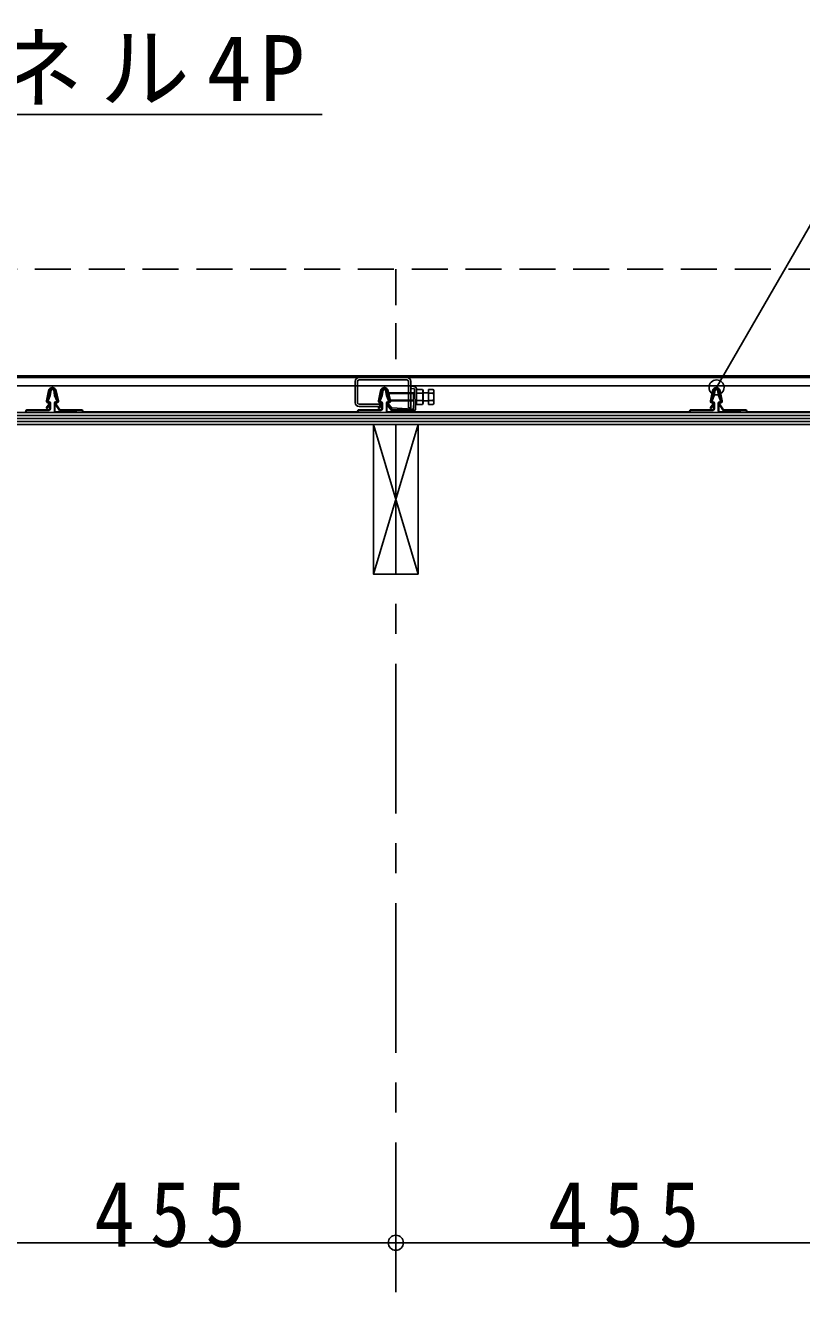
# Model space of a CAD drawing. Units: millimetres at full size, sheet at 1:30. Extents: x -13026 to 11694, y -3820 to 4610.
# Drawn here: x 3497 to 4276, y -1602 to -331 of the extents above; entities that cross this region are included whole.
import ezdxf

# ---------------------------------------------------------------- set-up
doc = ezdxf.new("R2010")
doc.units = ezdxf.units.MM
doc.header["$LTSCALE"] = 30
doc.header["$PDMODE"] = 32
doc.header["$PDSIZE"] = 15
doc.linetypes.add('CHAIN1', pattern=[8, 5, -1, 1, -1])
doc.linetypes.add('DASHED1', pattern=[1.8, 1.2, -0.6])
doc.layers.add('1-0', color=7, linetype='Continuous')
doc.styles.add('ＭＳ ゴシック', font='')
doc.styles.get('ＭＳ ゴシック').set_extended_font_data('MS Gothic')

msp = doc.modelspace()

# ---------------------------------------------------------------- linework, layer by layer
at = {"layer": '1-0'}
for p, q in [((2903.98, -420.77), (3794.89, -420.77)), ((4190.47, -694.51), (4348.52, -420.77)), ((1859.28, -682.96), (9518.28, -682.96)), ((1859.28, -684.56), (9518.28, -684.56)), ((3831.92, -684.56), (3879.92, -684.56)), ((3520.36, -697.77), (3518.29, -708.04)), ((3520.94, -697.89), (3518.88, -708.16)), ((3521.48, -702.44), (3522.39, -696.99)), ((3524.98, -695.99), (3523.58, -695.99)), ((3524.98, -696.59), (3523.58, -696.59)), ((3524.28, -693.56), (3524.28, -697.03)), ((3524.28, -693.56), (3524.28, -697.03)), ((3526.5, -702.6), (3525.57, -697.09)), ((3529.68, -708.16), (3527.61, -697.89)), ((3530.27, -708.04), (3528.2, -697.77)), ((3827.92, -709.56), (3827.92, -688.56)), ((3830.22, -709.56), (3830.22, -688.56)), ((3879.92, -686.86), (3831.92, -686.86)), ((3853.36, -697.77), (3851.29, -708.04)), ((3853.36, -697.77), (3851.29, -708.04)), ((3853.94, -697.89), (3851.88, -708.16)), ((3853.94, -697.89), (3851.88, -708.16)), ((3854.48, -702.44), (3855.39, -696.99)), ((3854.48, -702.44), (3855.39, -696.99)), ((3857.98, -695.99), (3856.58, -695.99)), ((3857.98, -695.99), (3856.58, -695.99)), ((3857.98, -696.59), (3856.58, -696.59)), ((3857.98, -696.59), (3856.58, -696.59)), ((3857.28, -693.56), (3857.28, -697.03)), ((3857.28, -693.56), (3857.28, -697.03)), ((3857.28, -693.56), (3857.28, -697.03)), ((3857.28, -693.56), (3857.28, -697.03)), ((3859.5, -702.6), (3858.57, -697.09)), ((3859.5, -702.6), (3858.57, -697.09)), ((3862.68, -708.16), (3860.61, -697.89)), ((3862.68, -708.16), (3860.61, -697.89)), ((3863.27, -708.04), (3861.2, -697.77)), ((3863.27, -708.04), (3861.2, -697.77)), ((3883.92, -695.64), (3884.04, -693.35)), ((3886.69, -695.79), (3883.92, -695.64)), ((3886.81, -693.49), (3884.04, -693.35)), ((3886.36, -715.5), (3887.35, -696.52)), ((3888.65, -715.62), (3889.65, -696.64)), ((4186.36, -697.77), (4184.29, -708.04)), ((4186.94, -697.89), (4184.88, -708.16)), ((4187.48, -702.44), (4188.39, -696.99)), ((4190.98, -695.99), (4189.58, -695.99)), ((4190.98, -696.59), (4189.58, -696.59)), ((4190.28, -693.56), (4190.28, -697.03)), ((4190.28, -693.56), (4190.28, -697.03)), ((4192.5, -702.6), (4191.57, -697.09)), ((4195.68, -708.16), (4193.61, -697.89)), ((4196.27, -708.04), (4194.2, -697.77)), ((3518.39, -714.74), (3520.95, -710.8)), ((3518.92, -715.03), (3521.46, -711.13)), ((3519.43, -707.54), (3521.48, -702.44)), ((3519.68, -709.84), (3520.48, -709.88)), ((3519.71, -709.24), (3520.51, -709.28)), ((3520.73, -708.86), (3520.9, -708.86)), ((3520.73, -709.46), (3520.9, -709.46)), ((3521.7, -710.26), (3521.7, -715.96)), ((3522.3, -710.26), (3522.3, -715.96)), ((3526.25, -710.26), (3526.25, -717.96)), ((3528.57, -707.76), (3526.5, -702.6)), ((3526.85, -710.26), (3526.85, -717.96)), ((3531.28, -717.56), (3527.1, -711.13)), ((3531.6, -716.96), (3527.6, -710.8)), ((3527.65, -708.86), (3527.83, -708.86)), ((3527.65, -709.46), (3527.83, -709.46)), ((3528.04, -709.28), (3528.84, -709.24)), ((3528.07, -709.88), (3528.87, -709.84)), ((3854.92, -711.26), (3831.92, -711.26)), ((3851.39, -714.74), (3853.95, -710.8)), ((3851.39, -714.74), (3853.95, -710.8)), ((3851.92, -715.03), (3854.46, -711.13)), ((3851.92, -715.03), (3854.46, -711.13)), ((3852.43, -707.54), (3854.48, -702.44)), ((3852.43, -707.54), (3854.48, -702.44)), ((3852.68, -709.84), (3853.48, -709.88)), ((3852.68, -709.84), (3853.48, -709.88)), ((3852.71, -709.24), (3853.51, -709.28)), ((3852.71, -709.24), (3853.51, -709.28)), ((3853.73, -708.86), (3853.9, -708.86)), ((3853.73, -708.86), (3853.9, -708.86)), ((3853.73, -709.46), (3853.9, -709.46)), ((3853.73, -709.46), (3853.9, -709.46)), ((3854.7, -710.26), (3854.7, -715.96)), ((3854.7, -710.26), (3854.7, -715.96)), ((3854.92, -713.56), (3854.92, -711.26)), ((3855.3, -710.26), (3855.3, -715.96)), ((3855.3, -710.26), (3855.3, -715.96)), ((3859.25, -710.26), (3859.25, -717.96)), ((3859.25, -710.26), (3859.25, -717.96)), ((3861.57, -707.76), (3859.5, -702.6)), ((3861.57, -707.76), (3859.5, -702.6)), ((3861.35, -710.9), (3859.64, -712.44)), ((3859.85, -710.26), (3859.85, -717.96)), ((3859.85, -710.26), (3859.85, -717.96)), ((3864.28, -717.56), (3860.1, -711.13)), ((3864.28, -717.56), (3860.1, -711.13)), ((3864.6, -716.96), (3860.6, -710.8)), ((3864.6, -716.96), (3860.6, -710.8)), ((3860.65, -708.86), (3860.83, -708.86)), ((3860.65, -708.86), (3860.83, -708.86)), ((3860.65, -709.46), (3860.83, -709.46)), ((3860.65, -709.46), (3860.83, -709.46)), ((3861.04, -709.28), (3861.84, -709.24)), ((3861.04, -709.28), (3861.84, -709.24)), ((3861.07, -709.88), (3861.87, -709.84)), ((3861.07, -709.88), (3861.87, -709.84)), ((3861.35, -710.9), (3865.12, -715.08)), ((4184.39, -714.74), (4186.95, -710.8)), ((4184.92, -715.03), (4187.46, -711.13)), ((4185.43, -707.54), (4187.48, -702.44)), ((4185.68, -709.84), (4186.48, -709.88)), ((4185.71, -709.24), (4186.51, -709.28)), ((4186.73, -708.86), (4186.9, -708.86)), ((4186.73, -709.46), (4186.9, -709.46)), ((4187.7, -710.26), (4187.7, -715.96)), ((4188.3, -710.26), (4188.3, -715.96)), ((4192.25, -710.26), (4192.25, -717.96)), ((4194.57, -707.76), (4192.5, -702.6)), ((4192.85, -710.26), (4192.85, -717.96)), ((4197.28, -717.56), (4193.1, -711.13)), ((4197.6, -716.96), (4193.6, -710.8)), ((4193.65, -708.86), (4193.83, -708.86)), ((4193.65, -709.46), (4193.83, -709.46)), ((4194.04, -709.28), (4194.84, -709.24)), ((4194.07, -709.88), (4194.87, -709.84)), ((1744.01, -719.56), (6208.78, -719.56)), ((1744.01, -722.56), (6208.78, -722.56)), ((3497.13, -718.66), (3497.94, -717.26)), ((3497.3, -719.56), (3498.28, -717.86)), ((3498.46, -716.96), (3520.7, -716.96)), ((3498.8, -717.56), (3520.7, -717.56)), ((3519.01, -715.08), (3520.83, -712.27)), ((3519.51, -715.41), (3521.33, -712.6)), ((3520.83, -712.27), (3521.33, -712.6)), ((3527.85, -718.96), (3532.54, -718.96)), ((3531.28, -717.56), (3553.58, -717.56)), ((3531.6, -716.96), (3554.27, -716.96)), ((3532.54, -718.96), (3533.87, -717.85)), ((3535.97, -718.96), (3534.64, -717.85)), ((3535.75, -719.56), (3547.4, -719.56)), ((3535.97, -718.96), (3547.4, -718.96)), ((3543.4, -717.56), (3547.4, -717.56)), ((3543.4, -717.56), (3543.4, -718.16)), ((3543.4, -718.16), (3547.4, -718.16)), ((3555.08, -719.56), (3554.1, -717.86)), ((3555.25, -718.66), (3554.27, -716.96)), ((3555.08, -719.56), (3681.45, -719.56)), ((3555.77, -718.96), (3681.71, -718.96)), ((3681.71, -718.96), (3829.61, -718.96)), ((3830.13, -718.66), (3830.94, -717.26)), ((3830.13, -718.66), (3830.94, -717.26)), ((3830.3, -719.56), (3831.28, -717.86)), ((3830.3, -719.56), (3831.28, -717.86)), ((3831.46, -716.96), (3853.7, -716.96)), ((3831.46, -716.96), (3853.7, -716.96)), ((3831.8, -717.56), (3853.7, -717.56)), ((3831.8, -717.56), (3853.7, -717.56)), ((3831.92, -713.56), (3854.92, -713.56)), ((3852.01, -715.08), (3853.83, -712.27)), ((3852.01, -715.08), (3853.83, -712.27)), ((3852.51, -715.41), (3854.33, -712.6)), ((3852.51, -715.41), (3854.33, -712.6)), ((3853.83, -712.27), (3854.33, -712.6)), ((3853.83, -712.27), (3854.33, -712.6)), ((3859.64, -712.44), (3864.05, -717.33)), ((3860.85, -718.96), (3865.54, -718.96)), ((3860.85, -718.96), (3865.54, -718.96)), ((3885.5, -718.46), (3864.05, -717.33)), ((3864.28, -717.56), (3886.58, -717.56)), ((3864.28, -717.56), (3886.58, -717.56)), ((3864.6, -716.96), (3887.27, -716.96)), ((3864.6, -716.96), (3887.27, -716.96)), ((3885.62, -716.16), (3865.12, -715.08)), ((3865.54, -718.96), (3866.87, -717.85)), ((3865.54, -718.96), (3866.87, -717.85)), ((3868.97, -718.96), (3867.64, -717.85)), ((3868.97, -718.96), (3867.64, -717.85)), ((3868.75, -719.56), (3880.4, -719.56)), ((3868.75, -719.56), (3880.4, -719.56)), ((3868.97, -718.96), (3880.4, -718.96)), ((3868.97, -718.96), (3880.4, -718.96)), ((3876.4, -717.56), (3880.4, -717.56)), ((3876.4, -717.56), (3876.4, -718.16)), ((3876.4, -717.56), (3880.4, -717.56)), ((3876.4, -717.56), (3876.4, -718.16)), ((3876.4, -718.16), (3880.4, -718.16)), ((3876.4, -718.16), (3880.4, -718.16)), ((3888.08, -719.56), (3887.1, -717.86)), ((3888.08, -719.56), (3887.1, -717.86)), ((3888.25, -718.66), (3887.27, -716.96)), ((3888.25, -718.66), (3887.27, -716.96)), ((3888.08, -719.56), (4163.3, -719.56)), ((3888.77, -718.96), (4014.71, -718.96)), ((4014.71, -718.96), (4162.61, -718.96)), ((4163.13, -718.66), (4163.94, -717.26)), ((4163.3, -719.56), (4164.28, -717.86)), ((4164.46, -716.96), (4186.7, -716.96)), ((4164.8, -717.56), (4186.7, -717.56)), ((4185.01, -715.08), (4186.83, -712.27)), ((4185.51, -715.41), (4187.33, -712.6)), ((4186.83, -712.27), (4187.33, -712.6)), ((4193.85, -718.96), (4198.54, -718.96)), ((4197.28, -717.56), (4219.58, -717.56)), ((4197.6, -716.96), (4220.27, -716.96)), ((4198.54, -718.96), (4199.87, -717.85)), ((4201.97, -718.96), (4200.64, -717.85)), ((4201.75, -719.56), (4213.4, -719.56)), ((4201.97, -718.96), (4213.4, -718.96)), ((4209.4, -717.56), (4213.4, -717.56)), ((4209.4, -717.56), (4209.4, -718.16)), ((4209.4, -718.16), (4213.4, -718.16)), ((4221.08, -719.56), (4220.1, -717.86)), ((4221.25, -718.66), (4220.27, -716.96)), ((4221.08, -719.56), (4496.3, -719.56)), ((4221.77, -718.96), (4347.71, -718.96)), ((1744.01, -725.56), (6208.78, -725.56)), ((1744.01, -728.56), (6208.78, -728.56)), ((1744.01, -731.56), (6208.78, -731.56)), ((3846.28, -731.56), (3891.28, -881.56)), ((3846.28, -881.56), (3891.28, -731.56)), ((3891.28, -731.56), (3891.28, -881.56))]:
    msp.add_line(p, q, dxfattribs=at)
at = {"layer": '1-0', "linetype": 'DASHED1'}
for p, q in [((2048.78, -575.96), (9328.78, -575.96)), ((3868.78, -575.96), (3868.78, -682.96))]:
    msp.add_line(p, q, dxfattribs=at)
at = {"layer": '1-0', "color": 4}
for p, q in [((3889.66, -696.42), (3895.44, -696.42)), ((3889.66, -696.42), (3889.66, -711.43)), ((3895.44, -696.42), (3896.16, -697.67)), ((3896.16, -697.67), (3896.16, -710.17)), ((3906.39, -696.42), (3901.47, -696.42)), ((3901.47, -711.43), (3901.47, -696.42)), ((3906.97, -697.42), (3906.39, -696.42)), ((3906.97, -710.42), (3906.97, -697.42)), ((3862.15, -699.92), (3861.47, -700.6)), ((3886.47, -700.6), (3861.47, -700.6)), ((3861.47, -700.6), (3861.47, -707.24)), ((3886.47, -707.24), (3861.47, -707.24)), ((3862.15, -707.92), (3861.47, -707.24)), ((3862.15, -699.92), (3862.15, -707.92)), ((3887.17, -699.92), (3862.15, -699.92)), ((3886.75, -707.92), (3862.15, -707.92)), ((3886.47, -699.92), (3886.47, -707.92)), ((3886.47, -700.55), (3887.16, -700.15)), ((3886.47, -707.3), (3886.78, -707.47)), ((3886.65, -707.92), (3886.65, -707.92)), ((3889.66, -707.92), (3889.06, -707.92)), ((3889.66, -700.17), (3895.44, -700.17)), ((3889.66, -707.67), (3895.44, -707.67)), ((3889.66, -711.43), (3895.44, -711.43)), ((3895.22, -707.92), (3895.22, -707.92)), ((3895.44, -711.43), (3896.16, -710.17)), ((3901.47, -699.92), (3896.16, -699.92)), ((3901.47, -707.92), (3896.16, -707.92)), ((3906.39, -700.17), (3901.47, -700.17)), ((3906.39, -707.67), (3901.47, -707.67)), ((3906.39, -711.43), (3901.47, -711.43)), ((3906.97, -710.42), (3906.39, -711.43)), ((3413.78, -1552.18), (3868.78, -1552.18)), ((3868.78, -1552.18), (4323.78, -1552.18))]:
    msp.add_line(p, q, dxfattribs=at)
at = {"layer": '1-0', "linetype": 'CHAIN1'}
msp.add_line((3868.78, -731.56), (3868.78, -1602.18), dxfattribs=at)
msp.add_line((3868.78, -731.56), (3868.78, -1602.18), dxfattribs=at)
at = {"layer": '1-0'}
for points in [[(1859.28, -682.96), (1859.28, -692.96), (9518.28, -692.96)], [(3522.99, -697.09), (3522.06, -702.6), (3519.99, -707.76)], [(3526.16, -696.99), (3527.08, -702.44), (3529.13, -707.54)], [(3855.99, -697.09), (3855.06, -702.6), (3852.99, -707.76)], [(3855.99, -697.09), (3855.06, -702.6), (3852.99, -707.76)], [(3859.16, -696.99), (3860.08, -702.44), (3862.13, -707.54)], [(3859.16, -696.99), (3860.08, -702.44), (3862.13, -707.54)], [(3883.92, -688.56), (3883.92, -714.91), (3881.62, -714.91), (3881.62, -688.56)], [(4188.99, -697.09), (4188.06, -702.6), (4185.99, -707.76)], [(4192.16, -696.99), (4193.08, -702.44), (4195.13, -707.54)], [(3527.85, -719.56), (3532.75, -719.56), (3534.25, -718.31), (3535.75, -719.56)], [(3860.85, -719.56), (3865.75, -719.56), (3867.25, -718.31), (3868.75, -719.56)], [(3860.85, -719.56), (3865.75, -719.56), (3867.25, -718.31), (3868.75, -719.56)], [(4193.85, -719.56), (4198.75, -719.56), (4200.25, -718.31), (4201.75, -719.56)], [(3846.28, -731.56), (3846.28, -881.56), (3891.28, -881.56)]]:
    msp.add_lwpolyline(points, dxfattribs=at)
for centre, radius, start, end in [((3831.92, -688.56), 4, 90, 180), ((3879.92, -688.56), 4, 0, 90), ((3524.28, -698.56), 4, 11.37954, 168.62046), ((3524.28, -698.56), 3.4, 11.37954, 168.62046), ((3523.58, -697.19), 1.2, 90, 170.45984), ((3523.58, -697.19), 0.6, 90, 170.45984), ((3524.98, -697.19), 1.2, 9.54016, 90), ((3524.98, -697.19), 0.6, 9.54016, 90), ((3831.92, -688.56), 1.7, 90, 180), ((3857.28, -698.56), 4, 11.37954, 168.62046), ((3857.28, -698.56), 4, 11.37954, 168.62046), ((3857.28, -698.56), 3.4, 11.37954, 168.62046), ((3857.28, -698.56), 3.4, 11.37954, 168.62046), ((3856.58, -697.19), 1.2, 90, 170.45984), ((3856.58, -697.19), 1.2, 90, 170.45984), ((3856.58, -697.19), 0.6, 90, 170.45984), ((3856.58, -697.19), 0.6, 90, 170.45984), ((3857.98, -697.19), 1.2, 9.54016, 90), ((3857.98, -697.19), 1.2, 9.54016, 90), ((3857.98, -697.19), 0.6, 9.54016, 90), ((3857.98, -697.19), 0.6, 9.54016, 90), ((3879.92, -688.56), 1.7, 0, 90), ((3886.65, -696.49), 0.7, 357, 87), ((3886.65, -696.49), 3, 357, 87), ((4190.28, -698.56), 4, 11.37954, 168.62046), ((4190.28, -698.56), 3.4, 11.37954, 168.62046), ((4189.58, -697.19), 1.2, 90, 170.45984), ((4189.58, -697.19), 0.6, 90, 170.45984), ((4190.98, -697.19), 1.2, 9.54016, 90), ((4190.98, -697.19), 0.6, 9.54016, 90), ((3519.76, -708.34), 1.5, 167, 267), ((3519.76, -708.34), 0.9, 168.62046, 267), ((3520.73, -708.06), 1.4, 158.11419, 270), ((3520.73, -708.06), 0.8, 158.11419, 270), ((3520.45, -710.47), 0.597, 327, 87), ((3520.45, -710.47), 1.2, 327, 87), ((3520.9, -710.26), 1.4, 0, 90), ((3520.9, -710.26), 0.8, 0, 90), ((3527.65, -710.26), 1.4, 90, 180), ((3527.65, -710.26), 0.8, 90, 180), ((3528.1, -710.47), 1.2, 93, 213), ((3528.1, -710.47), 0.597, 93, 213), ((3527.83, -708.06), 1.4, 270, 21.88581), ((3527.83, -708.06), 0.8, 270, 21.88581), ((3528.8, -708.34), 0.9, 273, 11.37954), ((3528.8, -708.34), 1.5, 273, 13), ((3831.92, -709.56), 4, 180, 270), ((3831.92, -709.56), 1.7, 180, 270), ((3852.76, -708.34), 1.5, 167, 267), ((3852.76, -708.34), 1.5, 167, 267), ((3852.76, -708.34), 0.9, 168.62046, 267), ((3852.76, -708.34), 0.9, 168.62046, 267), ((3853.73, -708.06), 1.4, 158.11419, 270), ((3853.73, -708.06), 1.4, 158.11419, 270), ((3853.73, -708.06), 0.8, 158.11419, 270), ((3853.73, -708.06), 0.8, 158.11419, 270), ((3853.45, -710.47), 0.597, 327, 87), ((3853.45, -710.47), 0.597, 327, 87), ((3853.45, -710.47), 1.2, 327, 87), ((3853.45, -710.47), 1.2, 327, 87), ((3853.9, -710.26), 1.4, 0, 90), ((3853.9, -710.26), 1.4, 0, 90), ((3853.9, -710.26), 0.8, 0, 90), ((3853.9, -710.26), 0.8, 0, 90), ((3860.65, -710.26), 1.4, 90, 180), ((3860.65, -710.26), 1.4, 90, 180), ((3860.65, -710.26), 0.8, 90, 180), ((3860.65, -710.26), 0.8, 90, 180), ((3861.1, -710.47), 1.2, 93, 213), ((3861.1, -710.47), 1.2, 93, 213), ((3861.1, -710.47), 0.597, 93, 213), ((3861.1, -710.47), 0.597, 93, 213), ((3860.83, -708.06), 1.4, 270, 21.88581), ((3860.83, -708.06), 1.4, 270, 21.88581), ((3860.83, -708.06), 0.8, 270, 21.88581), ((3860.83, -708.06), 0.8, 270, 21.88581), ((3861.8, -708.34), 0.9, 273, 11.37954), ((3861.8, -708.34), 0.9, 273, 11.37954), ((3861.8, -708.34), 1.5, 273, 13), ((3861.8, -708.34), 1.5, 273, 13), ((4185.76, -708.34), 1.5, 167, 267), ((4185.76, -708.34), 0.9, 168.62046, 267), ((4186.73, -708.06), 1.4, 158.11419, 270), ((4186.73, -708.06), 0.8, 158.11419, 270), ((4186.45, -710.47), 0.597, 327, 87), ((4186.45, -710.47), 1.2, 327, 87), ((4186.9, -710.26), 1.4, 0, 90), ((4186.9, -710.26), 0.8, 0, 90), ((4193.65, -710.26), 1.4, 90, 180), ((4193.65, -710.26), 0.8, 90, 180), ((4194.1, -710.47), 1.2, 93, 213), ((4194.1, -710.47), 0.597, 93, 213), ((4193.83, -708.06), 1.4, 270, 21.88581), ((4193.83, -708.06), 0.8, 270, 21.88581), ((4194.8, -708.34), 0.9, 273, 11.37954), ((4194.8, -708.34), 1.5, 273, 13), ((3498.46, -717.56), 0.6, 90, 150), ((3498.8, -718.16), 0.6, 90, 150), ((3518.96, -715.06), 0.65, 147, 327), ((3518.96, -715.06), 0.05, 147, 327), ((3520.7, -715.96), 1, 270, 0), ((3520.7, -715.96), 1.6, 270, 0), ((3527.85, -717.96), 1.6, 180, 270), ((3527.85, -717.96), 1, 180, 270), ((3534.25, -718.31), 0.6, 50.19443, 129.80557), ((3547.4, -718.56), 1, 270, 90), ((3547.4, -718.56), 0.4, 270, 90), ((3553.58, -718.16), 0.6, 30, 90), ((3555.77, -718.36), 0.6, 210, 270), ((3829.61, -718.36), 0.6, 270, 330), ((3829.61, -718.36), 0.6, 270, 330), ((3831.46, -717.56), 0.6, 90, 150), ((3831.46, -717.56), 0.6, 90, 150), ((3831.8, -718.16), 0.6, 90, 150), ((3831.8, -718.16), 0.6, 90, 150), ((3851.96, -715.06), 0.65, 147, 327), ((3851.96, -715.06), 0.65, 147, 327), ((3851.96, -715.06), 0.05, 147, 327), ((3851.96, -715.06), 0.05, 147, 327), ((3853.7, -715.96), 1, 270, 0), ((3853.7, -715.96), 1.6, 270, 0), ((3853.7, -715.96), 1, 270, 0), ((3853.7, -715.96), 1.6, 270, 0), ((3860.85, -717.96), 1.6, 180, 270), ((3860.85, -717.96), 1.6, 180, 270), ((3860.85, -717.96), 1, 180, 270), ((3860.85, -717.96), 1, 180, 270), ((3867.25, -718.31), 0.6, 50.19443, 129.80557), ((3867.25, -718.31), 0.6, 50.19443, 129.80557), ((3880.4, -718.56), 1, 270, 90), ((3880.4, -718.56), 1, 270, 90), ((3880.4, -718.56), 0.4, 270, 90), ((3880.4, -718.56), 0.4, 270, 90), ((3885.66, -715.46), 3, 267, 357), ((3885.66, -715.46), 0.7, 267, 357), ((3886.58, -718.16), 0.6, 30, 90), ((3886.58, -718.16), 0.6, 30, 90), ((3888.77, -718.36), 0.6, 210, 270), ((3888.77, -718.36), 0.6, 210, 270), ((4162.61, -718.36), 0.6, 270, 330), ((4164.46, -717.56), 0.6, 90, 150), ((4164.8, -718.16), 0.6, 90, 150), ((4184.96, -715.06), 0.65, 147, 327), ((4184.96, -715.06), 0.05, 147, 327), ((4186.7, -715.96), 1, 270, 0), ((4186.7, -715.96), 1.6, 270, 0), ((4193.85, -717.96), 1.6, 180, 270), ((4193.85, -717.96), 1, 180, 270), ((4200.25, -718.31), 0.6, 50.19443, 129.80557), ((4213.4, -718.56), 1, 270, 90), ((4213.4, -718.56), 0.4, 270, 90), ((4219.58, -718.16), 0.6, 30, 90), ((4221.77, -718.36), 0.6, 210, 270)]:
    msp.add_arc(centre, radius, start, end, dxfattribs=at)
at = {"layer": '1-0', "color": 4}
for centre, radius, start, end in [((3892.69, -698.29), 3.32, 325.61584, 34.38416), ((3903.65, -698.29), 3.32, 325.60829, 34.39172), ((3892.69, -709.55), 3.32, 325.61588, 34.38414), ((3883.6, -703.92), 12.42, 342.41211, 17.58791), ((3894.55, -703.92), 12.42, 342.41205, 17.58797), ((3903.65, -709.55), 3.32, 325.60829, 34.39172)]:
    msp.add_arc(centre, radius, start, end, dxfattribs=at)
at = {"layer": '1-0', "color": 5}
for p in [(4190.47, -694.51), (3868.78, -1552.18)]:
    msp.add_point(p, dxfattribs=at)

# ---------------------------------------------------------------- texts
at = {"layer": '1-0', "char_height": 65.98, "attachment_point": 7, "style": 'ＭＳ ゴシック'}
for s, insert in [('\\T1.19;横型集熱パネル4P', (2929.44, -414.54)), ('\\T1.38;\\W0.9;455', (3566.28, -1557.18)), ('\\T1.38;\\W0.9;455', (4021.28, -1557.18))]:
    msp.add_mtext(s, dxfattribs=dict(at, insert=insert))

doc.saveas('drawing.dxf')
